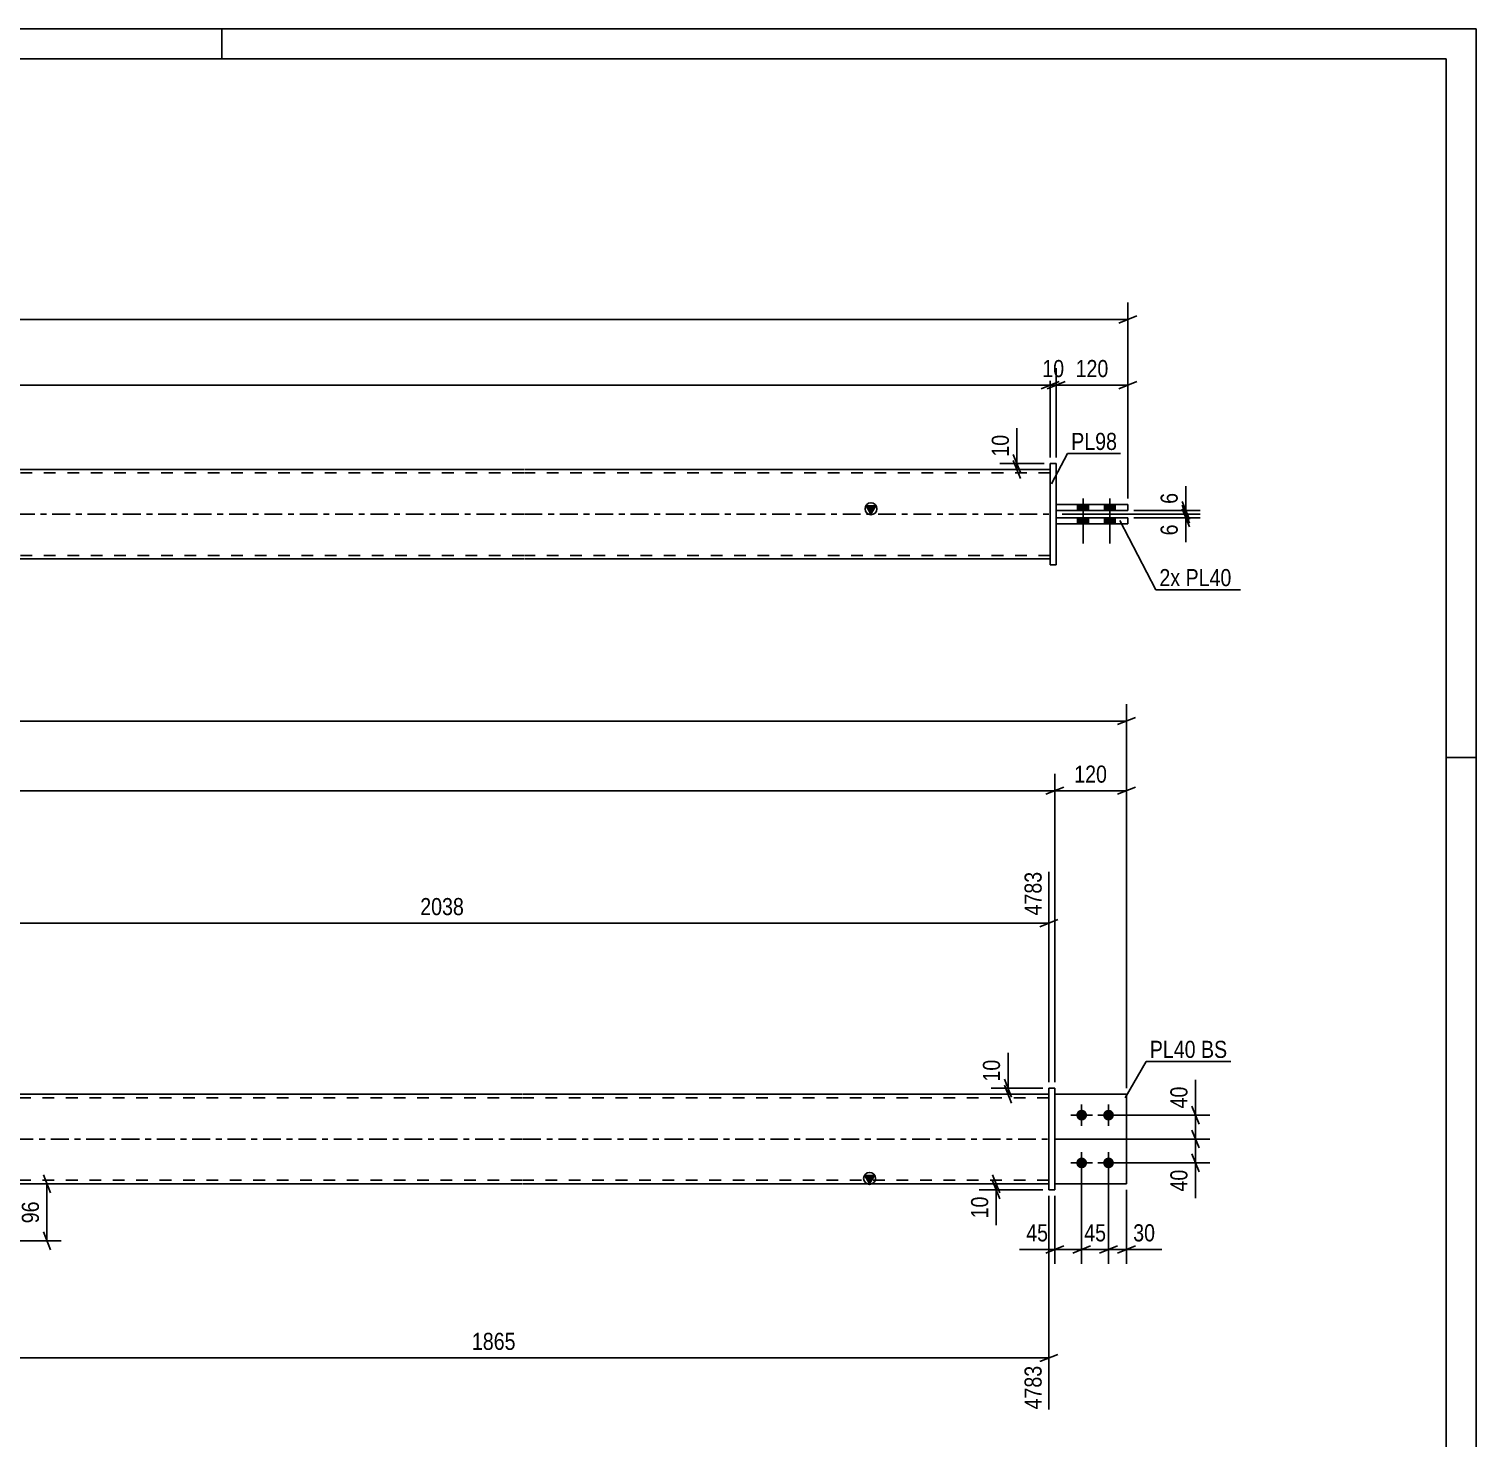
# Model space of a CAD drawing. Header units: millimetres. Extents: x 0 to 594, y 0 to 420.
# Drawn here: x 351.7 to 594, y 184.1 to 420 of the extents above; entities that cross this region are included whole.
import ezdxf

# ---------------------------------------------------------------- set-up
doc = ezdxf.new("R2010")
doc.units = ezdxf.units.MM
doc.linetypes.add('DXK_LINE_DOT2', pattern=[3.9198, 1.9599, -1.9599])
doc.linetypes.add('DXK_LINE_DOT3', pattern=[5.9187, 2.979, -0.9799, 0.9799, -0.9799])
doc.styles.add('Arial Narrow', font='ARIALN.TTF', dxfattribs={"height": 0.2})

# ---------------------------------------------------------------- blocks, each defined once
blk = doc.blocks.new('Unknown-580610269-1130')
at = {"color": 5, "linetype": 'Continuous'}
for p, q in [((594, 420), (0, 420)), ((384, 415), (384, 420)), ((594, 0), (594, 420)), ((589, 415), (5, 415)), ((589, 5), (589, 415)), ((594, 298), (589, 298))]:
    blk.add_line(p, q, dxfattribs=at)
blk = doc.blocks.new('Part-580610269-1695 - 1673')
at = {"color": 2, "linetype": 'Continuous'}
for p, q in [((535.47, 241.65), (523.47, 241.65)), ((535.47, 241.65), (535.47, 241.65)), ((535.47, 241.65), (535.47, 226.65)), ((535.47, 226.65), (523.47, 226.65))]:
    blk.add_line(p, q, dxfattribs=at)
at = {"color": 7, "linetype": 'DXK_LINE_DOT2'}
for p, q in [((535.47, 241.65), (523.47, 241.65)), ((523.47, 241.65), (523.47, 241.65)), ((523.47, 226.65), (523.47, 241.65)), ((535.47, 241.65), (535.47, 241.65)), ((535.47, 226.65), (523.47, 226.65))]:
    blk.add_line(p, q, dxfattribs=at)
blk = doc.blocks.new('Part-580610269-1700 - 1673')
at = {"linetype": 'Continuous'}
blk.add_hatch(color=2, dxfattribs=at).paths.add_polyline_path([(492.47, 226.65), (491.67, 228.05), (493.27, 228.05)])
at = {"color": 2, "linetype": 'Continuous'}
for p, q in [((434.37, 241.65), (195.6, 241.65)), ((522.47, 241.65), (434.47, 241.65)), ((492.47, 226.65), (491.67, 228.05)), ((491.67, 228.05), (493.27, 228.05)), ((493.27, 228.05), (492.47, 226.65)), ((434.37, 226.65), (195.6, 226.65)), ((522.47, 226.65), (434.47, 226.65))]:
    blk.add_line(p, q, dxfattribs=at)
at = {"color": 7, "linetype": 'DXK_LINE_DOT2'}
for p, q in [((434.37, 241.05), (195.6, 241.05)), ((522.47, 241.05), (434.47, 241.05)), ((522.47, 226.65), (522.47, 241.65)), ((434.37, 227.25), (195.6, 227.25)), ((522.47, 227.25), (434.47, 227.25))]:
    blk.add_line(p, q, dxfattribs=at)
at = {"color": 7, "linetype": 'DXK_LINE_DOT3'}
for p, q in [((195.6, 234.15), (434.37, 234.15)), ((434.47, 234.15), (522.47, 234.15))]:
    blk.add_line(p, q, dxfattribs=at)
at = {"color": 2, "linetype": 'Continuous'}
blk.add_circle((492.47, 227.55), 1, dxfattribs=at)
blk = doc.blocks.new('Part-580610269-1685 - 1673')
at = {"color": 2, "linetype": 'Continuous'}
for p, q in [((523.47, 242.65), (522.47, 242.65)), ((522.47, 225.65), (522.47, 242.65)), ((523.47, 242.65), (523.47, 225.65)), ((522.47, 225.65), (522.47, 225.65)), ((522.47, 225.65), (523.47, 225.65))]:
    blk.add_line(p, q, dxfattribs=at)
at = {"color": 7, "linetype": 'DXK_LINE_DOT2'}
for p, q in [((522.47, 242.65), (522.47, 242.65)), ((522.47, 242.65), (523.47, 242.65)), ((523.47, 242.65), (523.47, 242.65)), ((522.47, 225.65), (523.47, 225.65))]:
    blk.add_line(p, q, dxfattribs=at)
blk = doc.blocks.new('Part-580610269-1690 - 1673')
at = {"color": 7, "linetype": 'DXK_LINE_DOT2'}
for p, q in [((523.47, 241.65), (535.47, 241.65)), ((535.47, 241.65), (523.47, 241.65)), ((523.47, 241.65), (523.47, 241.65)), ((523.47, 226.65), (523.47, 241.65)), ((535.47, 241.65), (535.47, 241.65)), ((535.47, 241.65), (535.47, 226.65)), ((535.47, 226.65), (523.47, 226.65)), ((535.47, 226.65), (523.47, 226.65))]:
    blk.add_line(p, q, dxfattribs=at)
blk = doc.blocks.new('Bolt-580610269-1710 - 1673')
at = {"linetype": 'Continuous'}
for points in [[(527.97, 239.05), (528.16, 239.03), (528.34, 238.97), (528.5, 238.87), (528.64, 238.75), (528.75, 238.6), (528.83, 238.42), (528.87, 238.24), (528.87, 238.05), (528.83, 237.87), (528.75, 237.7), (528.64, 237.54), (528.5, 237.42), (528.34, 237.32), (528.16, 237.27), (527.97, 237.25), (527.79, 237.27), (527.61, 237.32), (527.44, 237.42), (527.3, 237.54), (527.19, 237.7), (527.12, 237.87), (527.08, 238.05), (527.08, 238.24), (527.12, 238.42), (527.19, 238.6), (527.3, 238.75), (527.44, 238.87), (527.61, 238.97), (527.79, 239.03)], [(532.47, 239.05), (532.66, 239.03), (532.84, 238.97), (533, 238.87), (533.14, 238.75), (533.25, 238.6), (533.33, 238.42), (533.37, 238.24), (533.37, 238.05), (533.33, 237.87), (533.25, 237.7), (533.14, 237.54), (533, 237.42), (532.84, 237.32), (532.66, 237.27), (532.47, 237.25), (532.29, 237.27), (532.11, 237.32), (531.94, 237.42), (531.8, 237.54), (531.69, 237.7), (531.62, 237.87), (531.58, 238.05), (531.58, 238.24), (531.62, 238.42), (531.69, 238.6), (531.8, 238.75), (531.94, 238.87), (532.11, 238.97), (532.29, 239.03)], [(527.97, 231.05), (528.16, 231.03), (528.34, 230.97), (528.5, 230.87), (528.64, 230.75), (528.75, 230.6), (528.83, 230.42), (528.87, 230.24), (528.87, 230.05), (528.83, 229.87), (528.75, 229.7), (528.64, 229.54), (528.5, 229.42), (528.34, 229.32), (528.16, 229.27), (527.97, 229.25), (527.79, 229.27), (527.61, 229.32), (527.44, 229.42), (527.3, 229.54), (527.19, 229.7), (527.12, 229.87), (527.08, 230.05), (527.08, 230.24), (527.12, 230.42), (527.19, 230.6), (527.3, 230.75), (527.44, 230.87), (527.61, 230.97), (527.79, 231.03)], [(532.47, 231.05), (532.66, 231.03), (532.84, 230.97), (533, 230.87), (533.14, 230.75), (533.25, 230.6), (533.33, 230.42), (533.37, 230.24), (533.37, 230.05), (533.33, 229.87), (533.25, 229.7), (533.14, 229.54), (533, 229.42), (532.84, 229.32), (532.66, 229.27), (532.47, 229.25), (532.29, 229.27), (532.11, 229.32), (531.94, 229.42), (531.8, 229.54), (531.69, 229.7), (531.62, 229.87), (531.58, 230.05), (531.58, 230.24), (531.62, 230.42), (531.69, 230.6), (531.8, 230.75), (531.94, 230.87), (532.11, 230.97), (532.29, 231.03)]]:
    blk.add_hatch(color=1, dxfattribs=at).paths.add_polyline_path(points)
at = {"color": 1, "linetype": 'Continuous'}
for p, q in [((527.97, 239.95), (527.97, 236.35)), ((532.47, 239.95), (532.47, 236.35)), ((526.17, 238.15), (529.77, 238.15)), ((530.67, 238.15), (534.27, 238.15)), ((527.97, 231.95), (527.97, 228.35)), ((532.47, 231.95), (532.47, 228.35)), ((526.17, 230.15), (529.77, 230.15)), ((530.67, 230.15), (534.27, 230.15))]:
    blk.add_line(p, q, dxfattribs=at)
blk = doc.blocks.new('Bolt-580610269-1371 - 1367')
at = {"linetype": 'Continuous'}
for points in [[(529.1, 340.36), (527.3, 340.36), (527.3, 339.36), (529.1, 339.36)], [(529.1, 340.36), (527.3, 340.36), (527.3, 339.36), (529.1, 339.36)], [(533.6, 340.36), (531.8, 340.36), (531.8, 339.36), (533.6, 339.36)], [(533.6, 340.36), (531.8, 340.36), (531.8, 339.36), (533.6, 339.36)], [(529.1, 338.16), (527.3, 338.16), (527.3, 337.16), (529.1, 337.16)], [(529.1, 338.16), (527.3, 338.16), (527.3, 337.16), (529.1, 337.16)], [(533.6, 338.16), (531.8, 338.16), (531.8, 337.16), (533.6, 337.16)], [(533.6, 338.16), (531.8, 338.16), (531.8, 337.16), (533.6, 337.16)]]:
    blk.add_hatch(color=1, dxfattribs=at).paths.add_polyline_path(points)
at = {"color": 1, "linetype": 'Continuous'}
for p, q in [((527.3, 340.36), (527.3, 339.36)), ((527.3, 340.36), (527.3, 339.36)), ((528.2, 341.36), (528.2, 333.86)), ((528.2, 341.36), (528.2, 333.86)), ((529.1, 340.36), (529.1, 339.36)), ((529.1, 340.36), (529.1, 339.36)), ((531.8, 340.36), (531.8, 339.36)), ((531.8, 340.36), (531.8, 339.36)), ((532.7, 341.36), (532.7, 333.86)), ((532.7, 341.36), (532.7, 333.86)), ((533.6, 340.36), (533.6, 339.36)), ((533.6, 340.36), (533.6, 339.36)), ((527.3, 338.16), (527.3, 337.16)), ((527.3, 338.16), (527.3, 337.16)), ((529.1, 338.16), (529.1, 337.16)), ((529.1, 338.16), (529.1, 337.16)), ((531.8, 338.16), (531.8, 337.16)), ((531.8, 338.16), (531.8, 337.16)), ((533.6, 338.16), (533.6, 337.16)), ((533.6, 338.16), (533.6, 337.16))]:
    blk.add_line(p, q, dxfattribs=at)
blk = doc.blocks.new('Part-580610269-1456 - 1367')
at = {"linetype": 'Continuous'}
blk.add_hatch(color=2, dxfattribs=at).paths.add_polyline_path([(492.7, 338.76), (491.9, 340.16), (493.5, 340.16)])
at = {"color": 2, "linetype": 'Continuous'}
for p, q in [((434.6, 346.26), (195.83, 346.26)), ((522.7, 346.26), (434.7, 346.26)), ((492.7, 338.76), (491.9, 340.16)), ((491.9, 340.16), (493.5, 340.16)), ((493.5, 340.16), (492.7, 338.76)), ((434.6, 331.26), (195.83, 331.26)), ((522.7, 331.26), (434.7, 331.26))]:
    blk.add_line(p, q, dxfattribs=at)
at = {"color": 7, "linetype": 'DXK_LINE_DOT2'}
for p, q in [((434.6, 345.66), (195.83, 345.66)), ((522.7, 345.66), (434.7, 345.66)), ((522.7, 346.26), (522.7, 331.26)), ((434.6, 331.86), (195.83, 331.86)), ((522.7, 331.86), (434.7, 331.86))]:
    blk.add_line(p, q, dxfattribs=at)
at = {"color": 7, "linetype": 'DXK_LINE_DOT3'}
for p, q in [((195.83, 338.76), (434.6, 338.76)), ((434.7, 338.76), (522.7, 338.76))]:
    blk.add_line(p, q, dxfattribs=at)
at = {"color": 2, "linetype": 'Continuous'}
blk.add_circle((492.7, 339.66), 1, dxfattribs=at)
blk = doc.blocks.new('Part-580610269-1461 - 1367')
at = {"color": 2, "linetype": 'Continuous'}
for p, q in [((523.7, 338.16), (535.7, 338.16)), ((535.7, 337.16), (523.7, 337.16)), ((535.7, 337.16), (535.7, 338.16))]:
    blk.add_line(p, q, dxfattribs=at)
at = {"color": 7, "linetype": 'DXK_LINE_DOT2'}
for p, q in [((523.7, 337.16), (523.7, 338.16)), ((535.7, 338.16), (523.7, 338.16)), ((523.7, 337.16), (535.7, 337.16))]:
    blk.add_line(p, q, dxfattribs=at)
blk = doc.blocks.new('Part-580610269-1433 - 1367')
at = {"color": 2, "linetype": 'Continuous'}
for p, q in [((522.7, 347.26), (522.7, 347.26)), ((522.7, 330.26), (522.7, 347.26)), ((522.7, 347.26), (523.7, 347.26)), ((523.7, 347.26), (523.7, 347.26)), ((523.7, 347.26), (523.7, 330.26)), ((522.7, 330.26), (523.7, 330.26)), ((522.7, 330.26), (522.7, 330.26)), ((523.7, 330.26), (523.7, 330.26))]:
    blk.add_line(p, q, dxfattribs=at)
at = {"color": 7, "linetype": 'DXK_LINE_DOT2'}
for p, q in [((522.7, 347.26), (522.7, 347.26)), ((522.7, 347.26), (523.7, 347.26)), ((522.7, 330.26), (523.7, 330.26))]:
    blk.add_line(p, q, dxfattribs=at)
blk = doc.blocks.new('Part-580610269-1466 - 1367')
at = {"color": 2, "linetype": 'Continuous'}
for p, q in [((523.7, 340.36), (535.7, 340.36)), ((535.7, 339.36), (523.7, 339.36)), ((535.7, 340.36), (535.7, 339.36))]:
    blk.add_line(p, q, dxfattribs=at)
at = {"color": 7, "linetype": 'DXK_LINE_DOT2'}
for p, q in [((523.7, 339.36), (523.7, 340.36)), ((535.7, 340.36), (523.7, 340.36)), ((523.7, 339.36), (535.7, 339.36)), ((535.7, 340.36), (535.7, 340.36))]:
    blk.add_line(p, q, dxfattribs=at)
blk = doc.blocks.new('StraightDimension-580610269-1936 - 1673')
at = {"color": 7, "linetype": 'Continuous'}
for p, q in [((513.07, 228.15), (514.27, 225.15)), ((521.47, 226.65), (510.82, 226.65)), ((521.47, 225.65), (510.82, 225.65)), ((514.27, 224.15), (513.07, 227.15)), ((513.67, 225.65), (513.67, 226.65))]:
    blk.add_line(p, q, dxfattribs=at)
at = {"color": 0}
blk.add_wipeout([(512.92, 225.12), (508.72, 225.12), (508.72, 220.26), (512.92, 220.26)], dxfattribs=at)
at = {"color": 7, "linetype": 'Continuous'}
blk.add_line((513.67, 225.65), (513.67, 219.74), dxfattribs=at)
blk.add_line((513.67, 225.65), (513.67, 219.74), dxfattribs=at)
at = {"color": 3, "style": 'Arial Narrow'}
blk.add_text('10', height=2.863, rotation=90.0002, dxfattribs=at).set_placement((512.32, 220.86))
blk = doc.blocks.new('StraightDimension-580610269-1955 - 1673')
at = {"color": 7, "linetype": 'Continuous'}
for p, q in [((527.97, 229.15), (527.97, 213.26)), ((532.47, 229.15), (532.47, 213.26)), ((526.47, 215.06), (529.47, 216.26)), ((527.97, 215.66), (532.47, 215.66)), ((533.97, 216.26), (530.97, 215.06))]:
    blk.add_line(p, q, dxfattribs=at)
at = {"color": 0}
blk.add_wipeout([(532.65, 216.41), (532.65, 220.61), (527.8, 220.61), (527.8, 216.41)], dxfattribs=at)
at = {"color": 3, "style": 'Arial Narrow'}
blk.add_text('45', height=2.863, dxfattribs=at).set_placement((528.4, 217.01))
blk = doc.blocks.new('StraightDimension-580610269-2017 - 1673')
at = {"color": 7, "linetype": 'Continuous'}
for p, q in [((546.43, 235.65), (547.63, 232.65)), ((523.47, 234.15), (549.43, 234.15)), ((547.03, 230.15), (547.03, 234.15)), ((547.63, 228.65), (546.43, 231.65)), ((533.47, 230.15), (549.43, 230.15))]:
    blk.add_line(p, q, dxfattribs=at)
at = {"color": 0}
blk.add_wipeout([(546.28, 229.62), (542.08, 229.62), (542.08, 224.76), (546.28, 224.76)], dxfattribs=at)
at = {"color": 7, "linetype": 'Continuous'}
blk.add_line((547.03, 230.15), (547.03, 224.24), dxfattribs=at)
blk.add_line((547.03, 230.15), (547.03, 224.24), dxfattribs=at)
at = {"color": 3, "style": 'Arial Narrow'}
blk.add_text('40', height=2.863, rotation=90.0002, dxfattribs=at).set_placement((545.68, 225.36))
blk = doc.blocks.new('StraightDimension-580610269-2788 - 1673')
at = {"color": 7, "linetype": 'Continuous'}
for p, q in [((319.31, 242.65), (319.31, 278.89)), ((522.47, 243.65), (522.47, 278.89)), ((320.81, 270.88), (317.81, 269.68)), ((319.31, 270.28), (522.47, 270.28)), ((520.97, 269.68), (523.97, 270.88))]:
    blk.add_line(p, q, dxfattribs=at)
at = {"color": 0, "linetype": 'Continuous'}
blk.add_wipeout([(521.87, 279.49), (517.67, 279.49), (517.67, 270.98), (521.87, 270.98)], dxfattribs=at)
at = {"color": 0}
blk.add_wipeout([(425.15, 271.03), (425.15, 275.23), (416.64, 275.23), (416.64, 271.03)], dxfattribs=at)
at = {"color": 3, "linetype": 'Continuous', "style": 'Arial Narrow'}
blk.add_text('4783', height=2.863, rotation=90.0002, dxfattribs=at).set_placement((521.27, 271.58))
at = {"color": 3, "style": 'Arial Narrow'}
blk.add_text('2038', height=2.863, dxfattribs=at).set_placement((417.24, 271.63))
blk = doc.blocks.new('StraightDimension-580610269-2031 - 1673')
at = {"color": 7, "linetype": 'Continuous'}
for p, q in [((521.47, 242.65), (512.8, 242.65)), ((515.05, 244.15), (516.25, 241.15)), ((516.25, 240.15), (515.05, 243.15)), ((515.65, 241.65), (515.65, 242.65)), ((521.47, 241.65), (512.8, 241.65))]:
    blk.add_line(p, q, dxfattribs=at)
at = {"color": 0}
blk.add_wipeout([(514.9, 248.03), (510.7, 248.03), (510.7, 243.17), (514.9, 243.17)], dxfattribs=at)
at = {"color": 7, "linetype": 'Continuous'}
blk.add_line((515.65, 242.65), (515.65, 248.55), dxfattribs=at)
blk.add_line((515.65, 242.65), (515.65, 248.55), dxfattribs=at)
at = {"color": 3, "style": 'Arial Narrow'}
blk.add_text('10', height=2.863, rotation=90.0002, dxfattribs=at).set_placement((514.3, 243.77))
blk = doc.blocks.new('StraightDimension-580610269-2050 - 1673')
at = {"color": 7, "linetype": 'Continuous'}
for p, q in [((523.47, 243.65), (523.47, 295.31)), ((106.5, 292.46), (523.47, 292.46)), ((521.97, 291.86), (524.97, 293.06))]:
    blk.add_line(p, q, dxfattribs=at)
blk = doc.blocks.new('StraightDimension-580610269-2040 - 1673')
at = {"color": 7, "linetype": 'Continuous'}
for p, q in [((523.47, 243.65), (523.47, 295.31)), ((535.47, 242.65), (535.47, 295.31)), ((521.97, 291.86), (524.97, 293.06)), ((523.47, 292.46), (535.47, 292.46)), ((536.97, 293.06), (533.97, 291.86))]:
    blk.add_line(p, q, dxfattribs=at)
at = {"color": 0}
blk.add_wipeout([(532.82, 293.21), (532.82, 297.41), (526.13, 297.41), (526.13, 293.21)], dxfattribs=at)
at = {"color": 3, "style": 'Arial Narrow'}
blk.add_text('120', height=2.863, dxfattribs=at).set_placement((526.73, 293.81))
blk = doc.blocks.new('StraightDimension-580610269-1945 - 1673')
at = {"color": 7, "linetype": 'Continuous'}
for p, q in [((527.97, 229.15), (527.97, 213.26)), ((523.47, 224.65), (523.47, 213.26)), ((521.97, 215.06), (524.97, 216.26)), ((523.47, 215.66), (527.97, 215.66)), ((529.47, 216.26), (526.47, 215.06))]:
    blk.add_line(p, q, dxfattribs=at)
at = {"color": 0}
blk.add_wipeout([(522.95, 216.41), (522.95, 220.61), (518.09, 220.61), (518.09, 216.41)], dxfattribs=at)
at = {"color": 7, "linetype": 'Continuous'}
blk.add_line((523.47, 215.66), (517.57, 215.66), dxfattribs=at)
blk.add_line((523.47, 215.66), (517.57, 215.66), dxfattribs=at)
at = {"color": 3, "style": 'Arial Narrow'}
blk.add_text('45', height=2.863, dxfattribs=at).set_placement((518.69, 217.01))
blk = doc.blocks.new('StraightDimension-580610269-1746 - 1673')
at = {"color": 7, "linetype": 'Continuous'}
for p, q in [((535.47, 242.65), (535.47, 306.98)), ((94.5, 304.13), (535.47, 304.13)), ((533.97, 303.53), (536.97, 304.73))]:
    blk.add_line(p, q, dxfattribs=at)
blk = doc.blocks.new('StraightDimension-580610269-1965 - 1673')
at = {"color": 7, "linetype": 'Continuous'}
for p, q in [((532.47, 229.15), (532.47, 213.26)), ((535.47, 225.65), (535.47, 213.26)), ((530.97, 215.06), (533.97, 216.26)), ((532.47, 215.66), (535.47, 215.66)), ((536.97, 216.26), (533.97, 215.06))]:
    blk.add_line(p, q, dxfattribs=at)
at = {"color": 0}
blk.add_wipeout([(540.86, 216.41), (540.86, 220.61), (536, 220.61), (536, 216.41)], dxfattribs=at)
at = {"color": 7, "linetype": 'Continuous'}
blk.add_line((535.47, 215.66), (541.38, 215.66), dxfattribs=at)
blk.add_line((535.47, 215.66), (541.38, 215.66), dxfattribs=at)
at = {"color": 3, "style": 'Arial Narrow'}
blk.add_text('30', height=2.863, dxfattribs=at).set_placement((536.6, 217.01))
blk = doc.blocks.new('StraightDimension-580610269-1993 - 1673')
at = {"color": 7, "linetype": 'Continuous'}
for p, q in [((354.15, 228.15), (355.35, 225.15)), ((354.75, 217.09), (354.75, 226.65)), ((355.44, 226.65), (357.15, 226.65)), ((355.35, 215.59), (354.15, 218.59)), ((341.78, 217.09), (357.15, 217.09))]:
    blk.add_line(p, q, dxfattribs=at)
at = {"color": 0}
blk.add_wipeout([(354, 224.3), (349.8, 224.3), (349.8, 219.44), (354, 219.44)], dxfattribs=at)
at = {"color": 3, "style": 'Arial Narrow'}
blk.add_text('96', height=2.863, rotation=90.0002, dxfattribs=at).set_placement((353.4, 220.04))
blk = doc.blocks.new('StraightDimension-580610269-2004 - 1673')
at = {"color": 7, "linetype": 'Continuous'}
for p, q in [((533.47, 238.15), (549.43, 238.15)), ((546.43, 239.65), (547.63, 236.65)), ((547.03, 234.15), (547.03, 238.15)), ((547.63, 232.65), (546.43, 235.65)), ((523.47, 234.15), (549.43, 234.15))]:
    blk.add_line(p, q, dxfattribs=at)
at = {"color": 0}
blk.add_wipeout([(546.28, 243.53), (542.08, 243.53), (542.08, 238.67), (546.28, 238.67)], dxfattribs=at)
at = {"color": 7, "linetype": 'Continuous'}
blk.add_line((547.03, 238.15), (547.03, 244.05), dxfattribs=at)
blk.add_line((547.03, 238.15), (547.03, 244.05), dxfattribs=at)
at = {"color": 3, "style": 'Arial Narrow'}
blk.add_text('40', height=2.863, rotation=90.0002, dxfattribs=at).set_placement((545.68, 239.27))
blk = doc.blocks.new('StraightDimension-580610269-2906 - 1673')
at = {"color": 7, "linetype": 'Continuous'}
for p, q in [((336.62, 225.65), (336.62, 188.88)), ((522.47, 224.65), (522.47, 188.88)), ((338.12, 198.09), (335.12, 196.89)), ((336.62, 197.49), (522.47, 197.49)), ((520.97, 196.89), (523.97, 198.09))]:
    blk.add_line(p, q, dxfattribs=at)
at = {"color": 0}
blk.add_wipeout([(433.8, 198.24), (433.8, 202.44), (425.29, 202.44), (425.29, 198.24)], dxfattribs=at)
at = {"color": 0, "linetype": 'Continuous'}
blk.add_wipeout([(521.87, 196.79), (517.67, 196.79), (517.67, 188.28), (521.87, 188.28)], dxfattribs=at)
at = {"color": 3, "style": 'Arial Narrow'}
blk.add_text('1865', height=2.863, dxfattribs=at).set_placement((425.89, 198.84))
at = {"color": 3, "linetype": 'Continuous', "style": 'Arial Narrow'}
blk.add_text('4783', height=2.863, rotation=90.0002, dxfattribs=at).set_placement((521.27, 188.88))
blk = doc.blocks.new('StraightDimension-580610269-1545 - 1367')
at = {"color": 7, "linetype": 'Continuous'}
for p, q in [((535.7, 341.36), (535.7, 374.21)), ((94.73, 371.36), (535.7, 371.36)), ((534.2, 370.76), (537.2, 371.96))]:
    blk.add_line(p, q, dxfattribs=at)
blk = doc.blocks.new('StraightDimension-580610269-1576 - 1367')
at = {"color": 7, "linetype": 'Continuous'}
for p, q in [((522.7, 348.26), (522.7, 363.21)), ((107.73, 360.36), (522.7, 360.36)), ((521.2, 359.76), (524.2, 360.96))]:
    blk.add_line(p, q, dxfattribs=at)
blk = doc.blocks.new('StraightDimension-580610269-1586 - 1367')
at = {"color": 7, "linetype": 'Continuous'}
for p, q in [((522.7, 348.26), (522.7, 363.21)), ((523.7, 348.26), (523.7, 363.21)), ((521.2, 359.76), (524.2, 360.96)), ((525.2, 360.96), (522.2, 359.76)), ((522.7, 360.36), (523.7, 360.36))]:
    blk.add_line(p, q, dxfattribs=at)
at = {"color": 0}
blk.add_wipeout([(525.63, 361.11), (525.63, 365.31), (520.78, 365.31), (520.78, 361.11)], dxfattribs=at)
at = {"color": 3, "style": 'Arial Narrow'}
blk.add_text('10', height=2.863, dxfattribs=at).set_placement((521.38, 361.71))
blk = doc.blocks.new('StraightDimension-580610269-1596 - 1367')
at = {"color": 7, "linetype": 'Continuous'}
for p, q in [((523.7, 348.26), (523.7, 363.21)), ((535.7, 341.36), (535.7, 363.21)), ((522.2, 359.76), (525.2, 360.96)), ((523.7, 360.36), (535.7, 360.36)), ((537.2, 360.96), (534.2, 359.76))]:
    blk.add_line(p, q, dxfattribs=at)
at = {"color": 0}
blk.add_wipeout([(533.05, 361.11), (533.05, 365.31), (526.36, 365.31), (526.36, 361.11)], dxfattribs=at)
at = {"color": 3, "style": 'Arial Narrow'}
blk.add_text('120', height=2.863, dxfattribs=at).set_placement((526.96, 361.71))
blk = doc.blocks.new('StraightDimension-580610269-1607 - 1367')
at = {"color": 7, "linetype": 'Continuous'}
for p, q in [((521.7, 347.26), (514.28, 347.26)), ((516.53, 348.76), (517.73, 345.76)), ((517.73, 344.76), (516.53, 347.76)), ((517.13, 346.26), (517.13, 347.26)), ((521.7, 346.26), (514.28, 346.26))]:
    blk.add_line(p, q, dxfattribs=at)
at = {"color": 0}
blk.add_wipeout([(516.38, 352.64), (512.18, 352.64), (512.18, 347.79), (516.38, 347.79)], dxfattribs=at)
at = {"color": 7, "linetype": 'Continuous'}
blk.add_line((517.13, 347.26), (517.13, 353.17), dxfattribs=at)
blk.add_line((517.13, 347.26), (517.13, 353.17), dxfattribs=at)
at = {"color": 3, "style": 'Arial Narrow'}
blk.add_text('10', height=2.863, rotation=90.0002, dxfattribs=at).set_placement((515.78, 348.39))
blk = doc.blocks.new('StraightDimension-580610269-1618 - 1367')
at = {"color": 7, "linetype": 'Continuous'}
for p, q in [((544.8, 340.26), (546, 337.26)), ((546, 336.66), (544.8, 339.66)), ((524.7, 338.76), (547.8, 338.76)), ((536.7, 338.16), (547.8, 338.16)), ((545.4, 338.16), (545.4, 338.76))]:
    blk.add_line(p, q, dxfattribs=at)
at = {"color": 0}
blk.add_wipeout([(544.65, 337.64), (540.45, 337.64), (540.45, 334.61), (544.65, 334.61)], dxfattribs=at)
at = {"color": 7, "linetype": 'Continuous'}
blk.add_line((545.4, 338.16), (545.4, 334.08), dxfattribs=at)
blk.add_line((545.4, 338.16), (545.4, 334.08), dxfattribs=at)
at = {"color": 3, "style": 'Arial Narrow'}
blk.add_text('6', height=2.86, rotation=90.0002, dxfattribs=at).set_placement((544.05, 335.21))
blk = doc.blocks.new('StraightDimension-580610269-1627 - 1367')
at = {"color": 7, "linetype": 'Continuous'}
for p, q in [((536.7, 339.36), (547.8, 339.36)), ((544.8, 340.86), (546, 337.86)), ((546, 337.26), (544.8, 340.26)), ((545.4, 338.76), (545.4, 339.36)), ((524.7, 338.76), (547.8, 338.76))]:
    blk.add_line(p, q, dxfattribs=at)
at = {"color": 0}
blk.add_wipeout([(544.65, 342.92), (540.45, 342.92), (540.45, 339.89), (544.65, 339.89)], dxfattribs=at)
at = {"color": 7, "linetype": 'Continuous'}
blk.add_line((545.4, 339.36), (545.4, 343.44), dxfattribs=at)
blk.add_line((545.4, 339.36), (545.4, 343.44), dxfattribs=at)
at = {"color": 3, "style": 'Arial Narrow'}
blk.add_text('6', height=2.86, rotation=90.0002, dxfattribs=at).set_placement((544.05, 340.49))
blk = doc.blocks.new('MarkSet-580610269-2083 - 1673')
at = {"color": 0}
blk.add_wipeout([(547.05, 247.73), (547.05, 250.73), (539.38, 250.73), (539.38, 247.73)], dxfattribs=at)
blk.add_wipeout([(547.05, 247.73), (547.05, 250.73), (539.38, 250.73), (539.38, 247.73)], dxfattribs=at)
at = {"color": 30, "linetype": 'Continuous'}
blk.add_line((535.28, 241.07), (538.78, 247.13), dxfattribs=at)
at = {"color": 0}
blk.add_wipeout([(552.34, 247.73), (552.34, 250.73), (547.95, 250.73), (547.95, 247.73)], dxfattribs=at)
blk.add_wipeout([(552.34, 247.73), (552.34, 250.73), (547.95, 250.73), (547.95, 247.73)], dxfattribs=at)
at = {"color": 30, "linetype": 'Continuous'}
blk.add_line((538.78, 247.13), (552.94, 247.13), dxfattribs=at)
at = {"color": 3, "style": 'Arial Narrow'}
for s, p in [('PL40', (539.38, 247.73)), ('BS', (547.95, 247.73))]:
    blk.add_text(s, height=2.863, dxfattribs=at).set_placement(p)
blk = doc.blocks.new('MarkSet-580610269-1658 - 1367')
at = {"color": 0}
blk.add_wipeout([(544.47, 326.71), (544.47, 329.71), (540.99, 329.71), (540.99, 326.71)], dxfattribs=at)
blk.add_wipeout([(544.47, 326.71), (544.47, 329.71), (540.99, 329.71), (540.99, 326.71)], dxfattribs=at)
at = {"color": 30, "linetype": 'Continuous'}
blk.add_line((534.36, 337.68), (540.39, 326.11), dxfattribs=at)
at = {"color": 0}
blk.add_wipeout([(553.04, 326.71), (553.04, 329.71), (545.37, 329.71), (545.37, 326.71)], dxfattribs=at)
blk.add_wipeout([(553.04, 326.71), (553.04, 329.71), (545.37, 329.71), (545.37, 326.71)], dxfattribs=at)
at = {"color": 30, "linetype": 'Continuous'}
blk.add_line((540.39, 326.11), (554.54, 326.11), dxfattribs=at)
at = {"color": 3, "style": 'Arial Narrow'}
for s, p in [('2x', (540.99, 326.71)), ('PL40', (545.37, 326.71))]:
    blk.add_text(s, height=2.863, dxfattribs=at).set_placement(p)
blk = doc.blocks.new('Mark-580610269-1429 - 1367')
at = {"color": 0}
blk.add_wipeout([(533.9, 349.51), (533.9, 352.51), (526.22, 352.51), (526.22, 349.51)], dxfattribs=at)
blk.add_wipeout([(533.9, 349.51), (533.9, 352.51), (526.22, 352.51), (526.22, 349.51)], dxfattribs=at)
at = {"color": 30, "linetype": 'Continuous'}
for p, q in [((522.93, 343.83), (525.62, 348.91)), ((525.62, 348.91), (534.5, 348.91))]:
    blk.add_line(p, q, dxfattribs=at)
at = {"color": 3, "style": 'Arial Narrow'}
blk.add_text('PL98', height=2.863, dxfattribs=at).set_placement((526.22, 349.51))

msp = doc.modelspace()

# ---------------------------------------------------------------- block references
for name in ['Unknown-580610269-1130', 'Part-580610269-1433 - 1367', 'Part-580610269-1456 - 1367', 'Part-580610269-1466 - 1367', 'Bolt-580610269-1371 - 1367', 'Part-580610269-1461 - 1367', 'Part-580610269-1685 - 1673', 'Part-580610269-1700 - 1673', 'Part-580610269-1695 - 1673', 'Part-580610269-1690 - 1673', 'Bolt-580610269-1710 - 1673']:
    msp.add_blockref(name, (0, 0))

# ---------------------------------------------------------------- next in the draw order: block references
for name in ['StraightDimension-580610269-1545 - 1367', 'StraightDimension-580610269-2788 - 1673', 'StraightDimension-580610269-1993 - 1673', 'StraightDimension-580610269-1936 - 1673', 'StraightDimension-580610269-1955 - 1673']:
    msp.add_blockref(name, (0, 0))

# ---------------------------------------------------------------- next in the draw order: block references
for name in ['StraightDimension-580610269-1576 - 1367', 'StraightDimension-580610269-2031 - 1673', 'StraightDimension-580610269-2017 - 1673']:
    msp.add_blockref(name, (0, 0))

# ---------------------------------------------------------------- next in the draw order: block references
for name in ['StraightDimension-580610269-1586 - 1367', 'StraightDimension-580610269-2050 - 1673', 'StraightDimension-580610269-1945 - 1673', 'StraightDimension-580610269-1965 - 1673']:
    msp.add_blockref(name, (0, 0))

# ---------------------------------------------------------------- next in the draw order: block references
for name in ['StraightDimension-580610269-1596 - 1367', 'StraightDimension-580610269-2040 - 1673', 'StraightDimension-580610269-2906 - 1673']:
    msp.add_blockref(name, (0, 0))

# ---------------------------------------------------------------- next in the draw order: block references
for name in ['StraightDimension-580610269-1607 - 1367', 'StraightDimension-580610269-1618 - 1367', 'StraightDimension-580610269-1746 - 1673']:
    msp.add_blockref(name, (0, 0))

# ---------------------------------------------------------------- next in the draw order: block references
for name in ['StraightDimension-580610269-1627 - 1367', 'StraightDimension-580610269-2004 - 1673']:
    msp.add_blockref(name, (0, 0))

# ---------------------------------------------------------------- next in the draw order: block references
for name in ['Mark-580610269-1429 - 1367', 'MarkSet-580610269-1658 - 1367', 'MarkSet-580610269-2083 - 1673']:
    msp.add_blockref(name, (0, 0))

doc.saveas('drawing.dxf')
